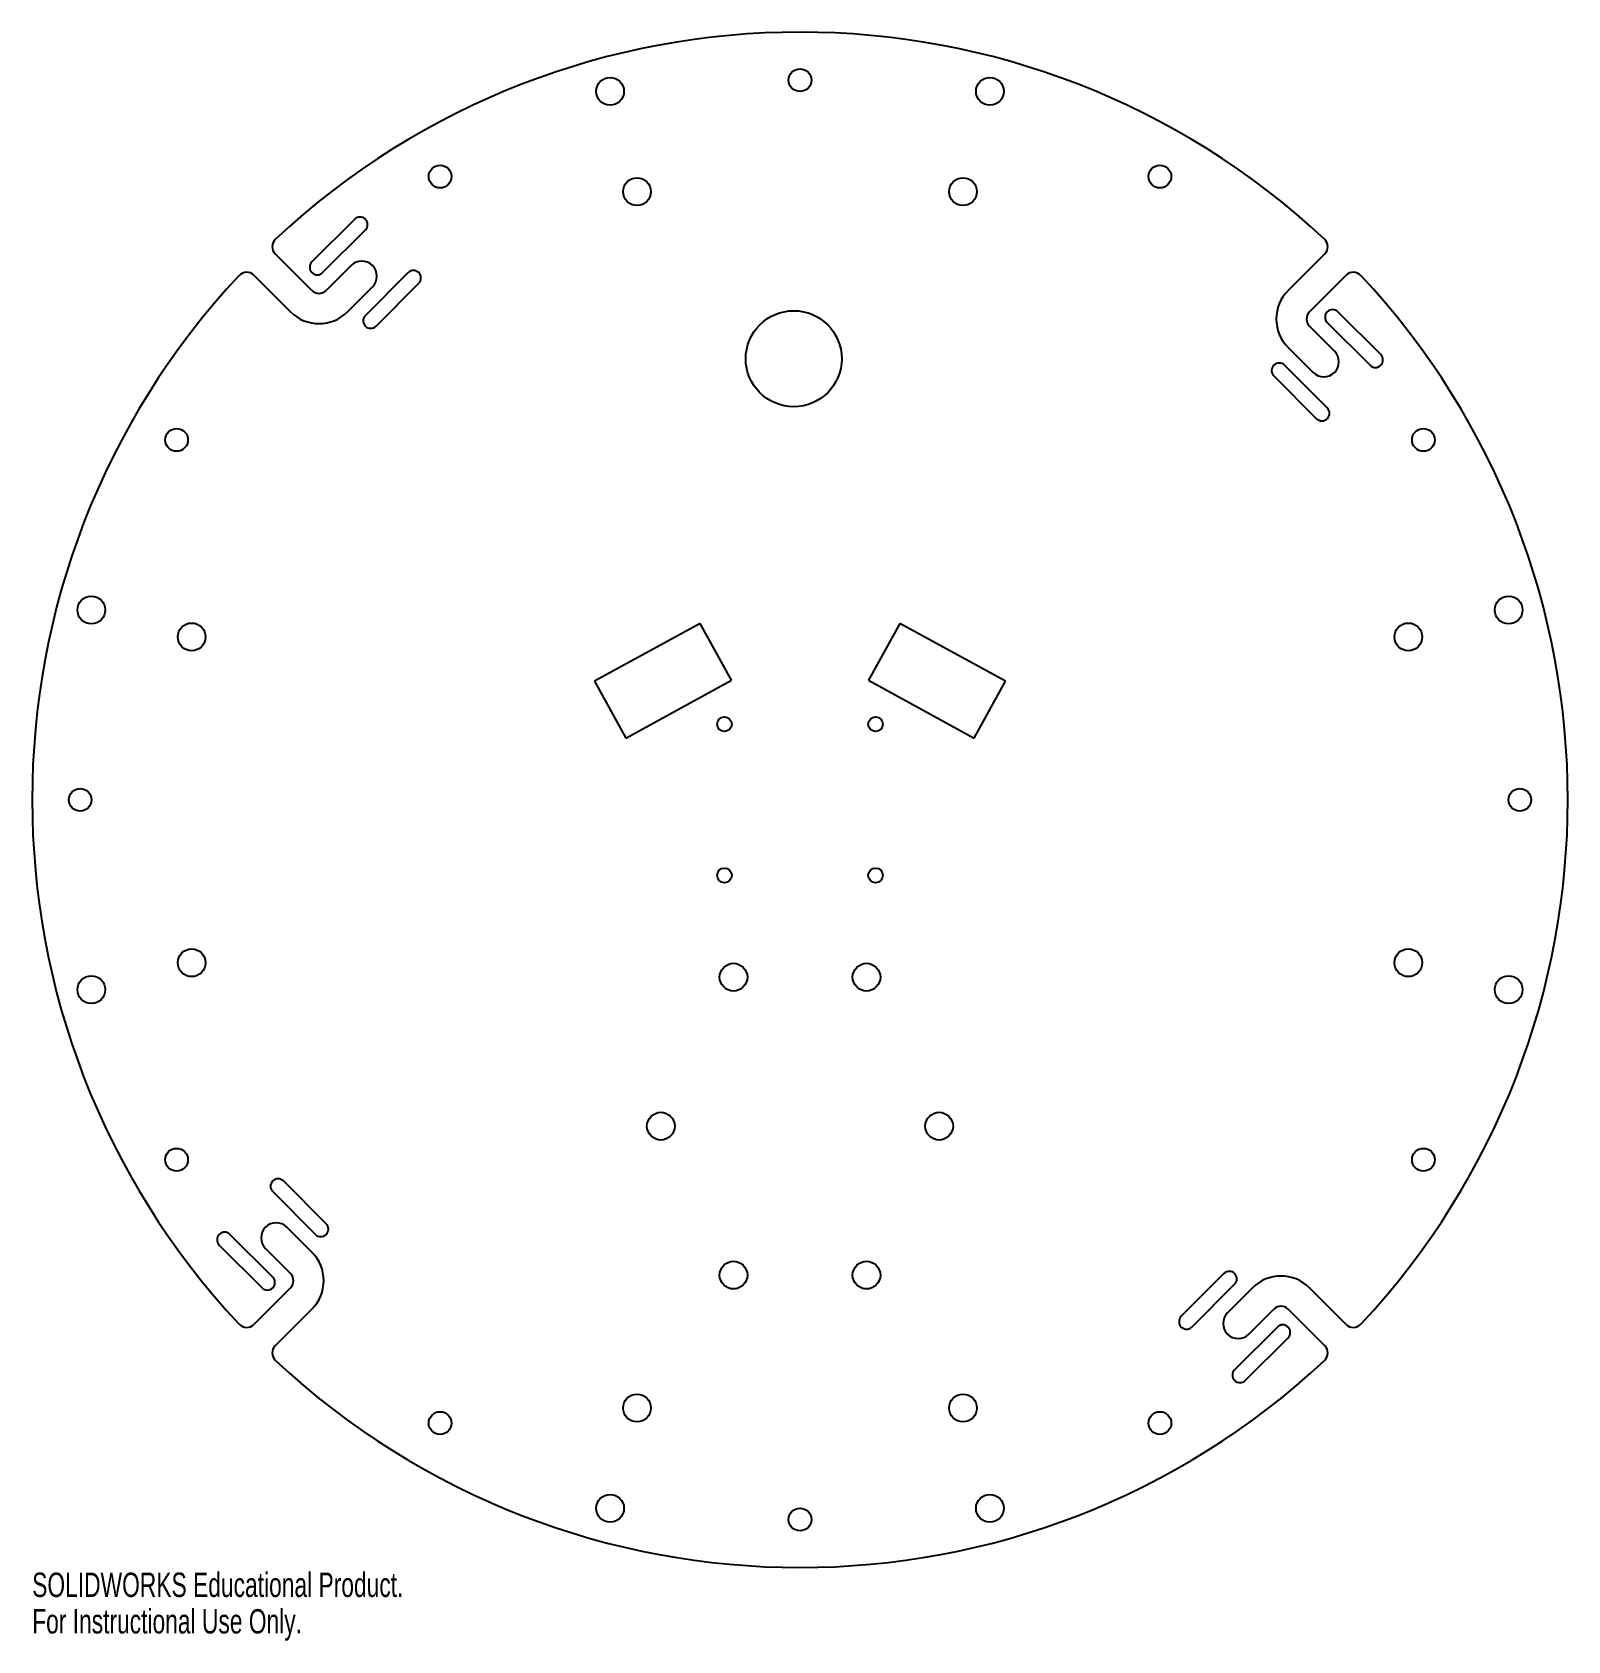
# Model space of a CAD drawing. Header units: millimetres. Extents: x -152 to 152, y -167 to 152.
import ezdxf

# ---------------------------------------------------------------- set-up
doc = ezdxf.new("R2010")
doc.units = ezdxf.units.MM
doc.styles.add('SLDTEXTSTYLE0', font='TXT', dxfattribs={"width": 0.7})

msp = doc.modelspace()

# ---------------------------------------------------------------- linework, layer by layer
at = {"color": 7, "linetype": 'Continuous', "lineweight": 25}
for p, q in [((-88.39, 115.26), (-96.88, 106.78)), ((-94.76, 104.66), (-86.27, 113.14)), ((-96.88, 101.12), (-104.17, 108.41)), ((-89.1, 106.07), (-94.05, 101.12)), ((104.17, 108.41), (96.88, 101.12)), ((-108.41, 104.17), (-101.12, 96.88)), ((-77.79, 104.66), (-86.27, 96.17)), ((-84.15, 94.05), (-75.67, 102.54)), ((101.12, 96.88), (108.41, 104.17)), ((-89.81, 96.88), (-84.86, 101.83)), ((115.26, 88.39), (106.78, 96.88)), ((106.07, 89.1), (101.12, 94.05)), ((104.66, 94.76), (113.14, 86.27)), ((96.88, 89.81), (101.83, 84.86)), ((104.66, 77.79), (96.17, 86.27)), ((94.05, 84.15), (102.54, 75.67)), ((-19.82, 35.03), (-40.77, 23.53)), ((-13.62, 23.73), (-19.82, 35.03)), ((19.82, 35.03), (13.62, 23.73)), ((40.77, 23.53), (19.82, 35.03)), ((-40.77, 23.53), (-34.57, 12.23)), ((-34.57, 12.23), (-13.62, 23.73)), ((13.62, 23.73), (34.57, 12.23)), ((34.57, 12.23), (40.77, 23.53)), ((-94.05, -84.15), (-102.54, -75.67)), ((-104.66, -77.79), (-96.17, -86.27)), ((-96.88, -89.81), (-101.83, -84.86)), ((-115.26, -88.39), (-106.78, -96.88)), ((-104.66, -94.76), (-113.14, -86.27)), ((-106.07, -89.1), (-101.12, -94.05)), ((84.15, -94.05), (75.67, -102.54)), ((-101.12, -96.88), (-108.41, -104.17)), ((77.79, -104.66), (86.27, -96.17)), ((89.81, -96.88), (84.86, -101.83)), ((108.41, -104.17), (101.12, -96.88)), ((-104.17, -108.41), (-96.88, -101.12)), ((89.1, -106.07), (94.05, -101.12)), ((96.88, -101.12), (104.17, -108.41)), ((94.76, -104.66), (86.27, -113.14)), ((88.39, -115.26), (96.88, -106.78))]:
    msp.add_line(p, q, dxfattribs=at)
for centre, radius in [((0, 142.88), 2.25), ((-37.69, 140.65), 2.75), ((37.69, 140.65), 2.75), ((-71.44, 123.73), 2.25), ((71.44, 123.73), 2.25), ((-32.35, 120.75), 2.75), ((32.35, 120.75), 2.75), ((-1.24, 87.57), 9.53), ((-123.73, 71.44), 2.25), ((123.73, 71.44), 2.25), ((-140.65, 37.69), 2.75), ((140.65, 37.69), 2.75), ((-120.75, 32.35), 2.75), ((120.75, 32.35), 2.75), ((-15, 15), 1.45), ((15, 15), 1.45), ((-142.88, 0), 2.25), ((142.88, 0), 2.25), ((-15, -15), 1.45), ((15, -15), 1.45), ((-120.75, -32.35), 2.75), ((120.75, -32.35), 2.75), ((-140.65, -37.69), 2.75), ((-13.2, -35.21), 2.75), ((13.2, -35.21), 2.75), ((140.65, -37.69), 2.75), ((-27.62, -64.79), 2.75), ((27.62, -64.79), 2.75), ((-123.73, -71.44), 2.25), ((123.73, -71.44), 2.25), ((-13.2, -94.36), 2.75), ((13.2, -94.36), 2.75), ((-32.35, -120.75), 2.75), ((32.35, -120.75), 2.75), ((-71.44, -123.73), 2.25), ((71.44, -123.73), 2.25), ((-37.69, -140.65), 2.75), ((37.69, -140.65), 2.75), ((0, -142.88), 2.25)]:
    msp.add_circle(centre, radius, dxfattribs=at)
for centre, radius, start, end in [((0, 0), 152.4, 46.9051, 133.0949), ((-87.33, 114.2), 1.5, 315, 135), ((-102.75, 109.83), 2, 133.0949, 225), ((102.75, 109.83), 2, 315, 46.9051), ((-95.82, 105.72), 1.5, 135, 315), ((-86.98, 103.95), 3, 315, 135), ((0, 0), 152.4, 136.9051, 223.0949), ((-109.83, 102.75), 2, 45, 136.9051), ((-76.73, 103.6), 1.5, 315, 135), ((109.83, 102.75), 2, 43.0949, 135), ((0, 0), 152.4, 316.9051, 43.0949), ((-95.46, 102.54), 2, 225, 315), ((102.54, 95.46), 8, 135, 225), ((-95.46, 102.54), 8, 225, 315), ((-85.21, 95.11), 1.5, 135, 315), ((102.54, 95.46), 2, 135, 225), ((105.72, 95.82), 1.5, 45, 225), ((95.11, 85.21), 1.5, 45, 225), ((103.95, 86.98), 3, 225, 45), ((114.2, 87.33), 1.5, 225, 45), ((103.6, 76.73), 1.5, 225, 45), ((-103.6, -76.73), 1.5, 45, 225), ((-114.2, -87.33), 1.5, 45, 225), ((-103.95, -86.98), 3, 45, 225), ((-95.11, -85.21), 1.5, 225, 45), ((-102.54, -95.46), 8, 315, 45), ((-105.72, -95.82), 1.5, 225, 45), ((-102.54, -95.46), 2, 315, 45), ((85.21, -95.11), 1.5, 315, 135), ((95.46, -102.54), 8, 45, 135), ((86.98, -103.95), 3, 135, 315), ((95.46, -102.54), 2, 45, 135), ((-109.83, -102.75), 2, 223.0949, 315), ((76.73, -103.6), 1.5, 135, 315), ((95.82, -105.72), 1.5, 315, 135), ((109.83, -102.75), 2, 225, 316.9051), ((-102.75, -109.83), 2, 135, 226.9051), ((102.75, -109.83), 2, 313.0949, 45), ((0, 0), 152.4, 226.9051, 313.0949), ((87.33, -114.2), 1.5, 135, 315)]:
    msp.add_arc(centre, radius, start, end, dxfattribs=at)

# ---------------------------------------------------------------- texts
at = {"color": 7, "linetype": 'Continuous', "char_height": 4.8336, "attachment_point": 1, "style": 'SLDTEXTSTYLE0'}
for s, insert in [('SOLIDWORKS Educational Product.', (-152.4, -153.42)), ('For Instructional Use Only.', (-152.4, -160.67))]:
    msp.add_mtext(s, dxfattribs=dict(at, insert=insert))

doc.saveas('drawing.dxf')
